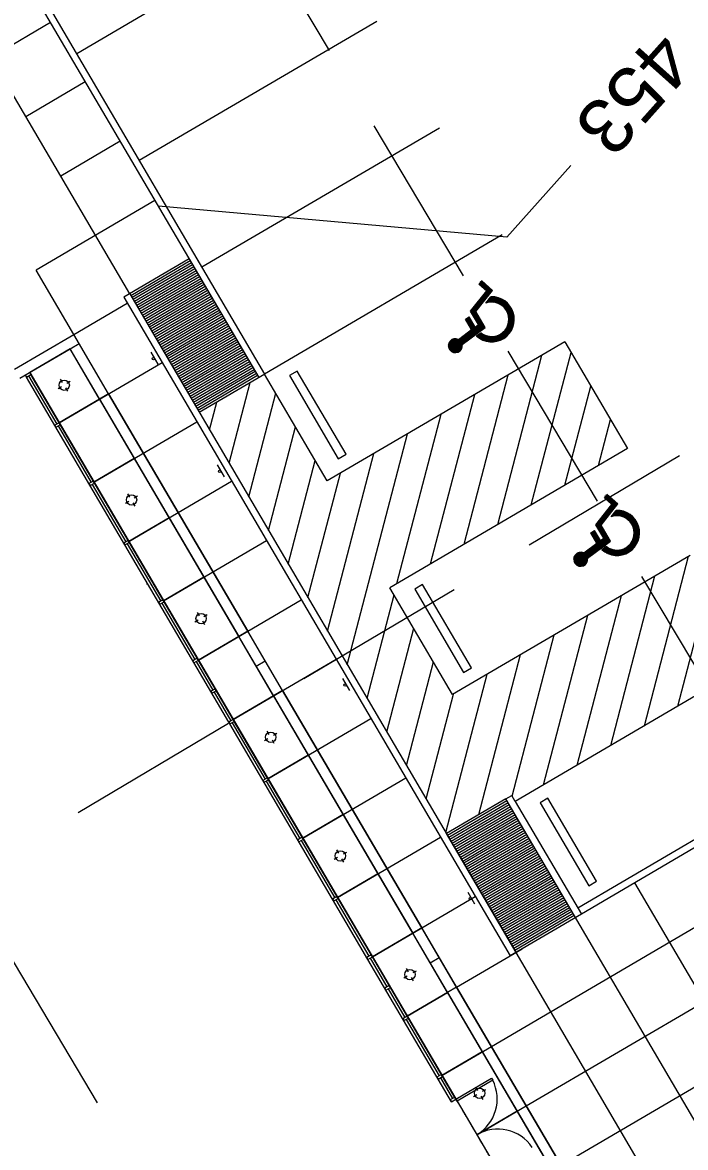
# Model space of a CAD drawing. Header units: inches. Extents: x 2527773 to 2531821, y 6906669 to 6910268.
# Drawn here: x 2530117.7 to 2530165.9, y 6909384.4 to 6909466.2 of the extents above; entities that cross this region are included whole.
import ezdxf
from ezdxf.enums import TextEntityAlignment as Align

# ---------------------------------------------------------------- set-up
doc = ezdxf.new("R2010")
doc.units = ezdxf.units.IN
doc.header["$MEASUREMENT"] = 0
for name, pattern in [('906-BP-01$0$HIDDEN', [0.1143, 0.0762, -0.0381]), ('DGN Style 4', [136.947622, 68.431042, -34.215521, 0.085539, -34.215521]), ('HIDDEN', [0.009525, 0.00635, -0.003175])]:
    doc.linetypes.add(name, pattern=pattern)
for name, color, linetype, lineweight in [('906-BP-01$0$A-CLNG', 251, 'Continuous', 0), ('906-BP-01$0$A-CLNG-PATT', 251, 'Continuous', 0), ('906-BP-01$0$A-WALL-SHELL', 251, 'Continuous', 0), ('906-BP-01$0$AWA', 251, 'Continuous', 0), ('906-BP-01$0$E-LITE', 251, 'Continuous', 0), ('A-CURB', 251, 'Continuous', 0), ('CE-GRADE-25128 - CE-GRAD-CONT-MINR-LINE', 40, 'Continuous', 53), ('CE-PUTIL-25128 - CE-UTIL-STRM-RCP-CL3-48IN', 251, 'DGN Style 4', 13), ('CE-PUTIL-25128 - CE-UTIL-STRM-WALL', 251, 'Continuous', 13), ('CE-SITE-25128 - 906-BP-01$0$A-CLNG-HEAD', 251, 'Continuous', 0), ('CE-SITE-25128 - 906-BP-01$0$A-CLNG-PATT', 251, 'Continuous', 0), ('CE-SITE-25128 - 906-BP-01$0$A-DOOR', 251, 'Continuous', 0), ('CE-SITE-25128 - 906-BP-01$0$A-FLOR', 251, 'Continuous', 0), ('CE-SITE-25128 - 906-BP-01$0$A-GLAZ', 251, 'Continuous', 0), ('CE-SITE-25128 - 906-BP-01$0$A-WALL-SHELL', 251, 'Continuous', 0), ('CE-SITE-25128 - 906-BP-01$0$E-LITE', 251, 'Continuous', 0), ('CE-SITE-25128 - A-CURB', 251, 'Continuous', 0), ('CE-SITE-25128 - a-paving', 251, 'Continuous', 0), ('CE-SITE-25128 - a-sidewalks', 251, 'Continuous', 0), ('CE-SITE-25128 - a-stripes', 251, 'Continuous', 0)]:
    doc.layers.add(name, color=color, linetype=linetype, lineweight=lineweight)
doc.layers.add('GRID', color=254, linetype='HIDDEN')
doc.styles.get("Standard").update_dxf_attribs({"font": 'ARIAL.TTF'})

# ---------------------------------------------------------------- blocks, each defined once
blk = doc.blocks.new('906-BP-01$0$ltcan')
at = {"layer": '906-BP-01$0$E-LITE', "ltscale": 0.273403}
blk.add_line((-0.107, 0.057), (-0.173, 0.019), dxfattribs=at)
at = {"layer": 'CE-SITE-25128 - 906-BP-01$0$E-LITE', "ltscale": 0.273403}
for p, q in [((-0.084, 0.144), (-0.123, 0.21)), ((0.018, -0.031), (-0.02, 0.035)), ((0.068, 0.16), (0.002, 0.121))]:
    blk.add_line(p, q, dxfattribs=at)
blk.add_circle((-0.052, 0.089), 0.102, dxfattribs=at)
blk = doc.blocks.new('906-BP-01$0$ltcan_1')
at = {"layer": 'CE-SITE-25128 - 906-BP-01$0$E-LITE', "ltscale": 0.273403}
for p, q in [((-0.107, 0.057), (-0.173, 0.019)), ((-0.084, 0.144), (-0.123, 0.21)), ((0.018, -0.031), (-0.02, 0.035)), ((0.068, 0.16), (0.002, 0.121))]:
    blk.add_line(p, q, dxfattribs=at)
blk.add_circle((-0.052, 0.089), 0.102, dxfattribs=at)

msp = doc.modelspace()

# ---------------------------------------------------------------- hatches: boundary and pattern name
at = {"layer": 'CE-SITE-25128 - a-stripes', "lineweight": 0, "ltscale": 0.273403}
h = msp.add_hatch(dxfattribs=at)
h.set_pattern_fill('ANSI31', color=256, style=0)
h.set_pattern_definition([(75.381, (1101.613, 1207.4385), (-1.9352510558, 0.5047804978), [])])
h.paths.add_polyline_path([(2530157.098, 6909442.978), (2530139.844, 6909432.864), (2530135.292, 6909440.628), (2530130.547, 6909437.846), (2530148.502, 6909407.221), (2530148.502, 6909407.221), (2530148.502, 6909407.221), (2530152.815, 6909409.749), (2530153.246, 6909410.002), (2530153.499, 6909409.571), (2530170.753, 6909419.686), (2530166.201, 6909427.45), (2530148.948, 6909417.335), (2530144.396, 6909425.099), (2530161.65, 6909435.214)], flags=16)

# ---------------------------------------------------------------- linework, layer by layer
at = {"layer": '906-BP-01$0$A-CLNG', "lineweight": 0, "ltscale": 0.273403, "flags": 128}
msp.add_lwpolyline([(2530173.476, 6909353.209), (2530121.152, 6909442.461), (2530118.223, 6909440.743), (2530170.547, 6909351.492)], close=True, dxfattribs=at)
at = {"layer": '906-BP-01$0$A-CLNG-PATT', "lineweight": 0, "ltscale": 0.273403}
msp.add_line((2530125.82, 6909434.499), (2530122.89, 6909432.781), dxfattribs=at)
at = {"layer": '906-BP-01$0$A-WALL-SHELL', "lineweight": 0, "ltscale": 0.273403}
msp.add_line((2530121.152, 6909442.461), (2530121.817, 6909442.85), dxfattribs=at)
at = {"layer": '906-BP-01$0$AWA', "lineweight": 0, "ltscale": 6.835069}
msp.add_line((2530126.738, 6909425.353), (2530126.792, 6909425.385), dxfattribs=at)
at = {"layer": 'A-CURB', "lineweight": 0, "ltscale": 0.273403}
msp.add_circle((2530150.227, 6909402.497), 0.0833, dxfattribs=at)
at = {"layer": 'CE-GRADE-25128 - CE-GRAD-CONT-MINR-LINE', "color": 35, "linetype": 'Continuous', "lineweight": 0, "flags": 128}
msp.add_lwpolyline([(2530157.548, 6909455.788), (2530152.895, 6909450.582), (2530127.58, 6909452.845)], dxfattribs=at)
at = {"layer": 'CE-PUTIL-25128 - CE-UTIL-STRM-RCP-CL3-48IN', "color": 5, "lineweight": 0, "flags": 128}
msp.add_lwpolyline([(2530918.426, 6908915.774), (2530890.119, 6908963.089), (2530239.225, 6909451.416, 0.302205), (2530018.049, 6909463.969), (2528753.121, 6908722.385, 0.415961), (2528717.733, 6908585.029), (2528785.498, 6908471.005), (2528781.077, 6908463.12)], format="xyb", dxfattribs=at)
at = {"layer": 'CE-PUTIL-25128 - CE-UTIL-STRM-WALL', "color": 5, "lineweight": 0, "flags": 128}
msp.add_lwpolyline([(2530341.57, 6909377.445), (2530240.575, 6909453.215, 0.302205), (2530016.911, 6909465.91), (2529948.319, 6909425.697)], format="xyb", dxfattribs=at)
at = {"layer": 'CE-PUTIL-25128 - CE-UTIL-STRM-WALL', "color": 5, "lineweight": 0}
msp.add_arc((2530119.2, 6909291.434), 197.75, 53.12135, 120.38164, dxfattribs=at)
at = {"layer": 'CE-SITE-25128 - 906-BP-01$0$A-CLNG-HEAD', "lineweight": 0, "ltscale": 0.273403, "flags": 128}
for points in [[(2530123.292, 6909438.812), (2530133.406, 6909421.558), (2530134.071, 6909421.948), (2530123.956, 6909439.202)], [(2530135.935, 6909417.245), (2530146.05, 6909399.991), (2530146.715, 6909400.381), (2530136.6, 6909417.635)], [(2530148.579, 6909395.678), (2530158.694, 6909378.424), (2530159.359, 6909378.814), (2530149.244, 6909396.068)]]:
    msp.add_lwpolyline(points, close=True, dxfattribs=at)
at = {"layer": 'CE-SITE-25128 - 906-BP-01$0$A-CLNG-PATT', "lineweight": 0, "ltscale": 0.273403}
for p, q in [((2530123.291, 6909438.812), (2530120.362, 6909437.095)), ((2530128.349, 6909430.185), (2530125.419, 6909428.468)), ((2530130.877, 6909425.872), (2530127.948, 6909424.154)), ((2530133.406, 6909421.558), (2530130.477, 6909419.841)), ((2530135.935, 6909417.245), (2530133.005, 6909415.528)), ((2530138.464, 6909412.932), (2530135.534, 6909411.214)), ((2530140.992, 6909408.618), (2530138.063, 6909406.901)), ((2530143.521, 6909404.305), (2530140.592, 6909402.587)), ((2530146.05, 6909399.991), (2530143.12, 6909398.274)), ((2530148.579, 6909395.678), (2530145.649, 6909393.96)), ((2530151.107, 6909391.365), (2530148.178, 6909389.647)), ((2530153.636, 6909387.051), (2530150.706, 6909385.334))]:
    msp.add_line(p, q, dxfattribs=at)
at = {"layer": 'CE-SITE-25128 - 906-BP-01$0$A-DOOR', "lineweight": 0, "ltscale": 0.273403, "flags": 128}
msp.add_lwpolyline([(2530149.189, 6909387.922), (2530151.777, 6909389.439), (2530151.862, 6909389.295), (2530149.274, 6909387.778)], close=True, dxfattribs=at)
at = {"layer": 'CE-SITE-25128 - 906-BP-01$0$A-DOOR', "lineweight": 0, "ltscale": 0.273403}
for centre, start, end in [((2530149.182, 6909387.928), 300.44987, 27.03897), ((2530152.225, 6909382.736), 33.72303, 120.31213)]:
    msp.add_arc(centre, 3.009, start, end, dxfattribs=at)
at = {"layer": 'CE-SITE-25128 - 906-BP-01$0$A-FLOR', "linetype": '906-BP-01$0$HIDDEN', "lineweight": 0, "ltscale": 0.273403}
msp.add_line((2530149.189, 6909387.922), (2530152.224, 6909382.746), dxfattribs=at)
at = {"layer": 'CE-SITE-25128 - 906-BP-01$0$A-GLAZ', "lineweight": 0, "ltscale": 0.273403}
for p, q in [((2530132.682, 6909415.338), (2530117.984, 6909440.41)), ((2530118.145, 6909440.505), (2530120.2, 6909437)), ((2530133.005, 6909415.528), (2530118.307, 6909440.599)), ((2530120.284, 6909436.856), (2530122.687, 6909432.758)), ((2530122.771, 6909432.615), (2530125.215, 6909428.445)), ((2530125.3, 6909428.301), (2530127.744, 6909424.132)), ((2530127.828, 6909423.988), (2530130.231, 6909419.89)), ((2530130.315, 6909419.746), (2530131.537, 6909417.661)), ((2530131.621, 6909417.518), (2530132.844, 6909415.433)), ((2530142.797, 6909398.084), (2530132.766, 6909415.194)), ((2530132.928, 6909415.289), (2530135.33, 6909411.191)), ((2530143.12, 6909398.274), (2530133.09, 6909415.384)), ((2530135.415, 6909411.048), (2530137.859, 6909406.878)), ((2530137.943, 6909406.734), (2530140.388, 6909402.564)), ((2530140.472, 6909402.421), (2530142.874, 6909398.323)), ((2530149.189, 6909387.922), (2530143.12, 6909398.274)), ((2530148.866, 6909387.732), (2530142.797, 6909398.084)), ((2530142.959, 6909398.179), (2530144.181, 6909396.094)), ((2530144.265, 6909395.951), (2530145.487, 6909393.866)), ((2530145.572, 6909393.722), (2530147.974, 6909389.624)), ((2530148.058, 6909389.48), (2530148.943, 6909387.971))]:
    msp.add_line(p, q, dxfattribs=at)
at = {"layer": 'CE-SITE-25128 - 906-BP-01$0$A-GLAZ', "lineweight": 0, "ltscale": 0.273403, "flags": 128}
for points in [[(2530118.223, 6909440.743), (2530117.899, 6909440.553), (2530117.984, 6909440.41), (2530118.307, 6909440.599)], [(2530120.362, 6909437.095), (2530120.038, 6909436.905), (2530120.123, 6909436.761), (2530120.446, 6909436.951)], [(2530122.848, 6909432.853), (2530122.525, 6909432.664), (2530122.609, 6909432.52), (2530122.933, 6909432.709)], [(2530125.377, 6909428.54), (2530125.054, 6909428.35), (2530125.138, 6909428.206), (2530125.461, 6909428.396)], [(2530127.906, 6909424.226), (2530127.582, 6909424.037), (2530127.667, 6909423.893), (2530127.99, 6909424.083)], [(2530130.392, 6909419.985), (2530130.069, 6909419.795), (2530130.153, 6909419.651), (2530130.477, 6909419.841)], [(2530131.699, 6909417.756), (2530131.375, 6909417.567), (2530131.46, 6909417.423), (2530131.783, 6909417.612)], [(2530133.005, 6909415.528), (2530132.682, 6909415.338), (2530132.766, 6909415.194), (2530133.09, 6909415.384)], [(2530135.492, 6909411.286), (2530135.169, 6909411.096), (2530135.253, 6909410.953), (2530135.576, 6909411.142)], [(2530138.021, 6909406.973), (2530137.697, 6909406.783), (2530137.782, 6909406.639), (2530138.105, 6909406.829)], [(2530140.549, 6909402.659), (2530140.226, 6909402.47), (2530140.31, 6909402.326), (2530140.634, 6909402.516)], [(2530143.036, 6909398.418), (2530142.713, 6909398.228), (2530142.797, 6909398.084), (2530143.12, 6909398.274)], [(2530144.343, 6909396.189), (2530144.019, 6909396), (2530144.103, 6909395.856), (2530144.427, 6909396.045)], [(2530145.649, 6909393.961), (2530145.326, 6909393.771), (2530145.41, 6909393.627), (2530145.733, 6909393.817)], [(2530148.136, 6909389.719), (2530147.812, 6909389.529), (2530147.896, 6909389.386), (2530148.22, 6909389.575)], [(2530149.105, 6909388.066), (2530148.782, 6909387.876), (2530148.866, 6909387.732), (2530149.189, 6909387.922)]]:
    msp.add_lwpolyline(points, close=True, dxfattribs=at)
at = {"layer": 'CE-SITE-25128 - 906-BP-01$0$A-WALL-SHELL', "lineweight": 0, "ltscale": 0.273403}
for p, q in [((2530117.114, 6909440.987), (2530121.427, 6909443.515)), ((2530123.956, 6909439.202), (2530121.427, 6909443.515)), ((2530117.504, 6909440.322), (2530121.152, 6909442.461)), ((2530121.152, 6909442.461), (2530121.817, 6909442.85)), ((2530121.152, 6909442.461), (2530121.817, 6909442.85)), ((2530123.291, 6909438.812), (2530121.152, 6909442.461)), ((2530123.956, 6909439.202), (2530123.291, 6909438.812)), ((2530134.071, 6909421.948), (2530133.406, 6909421.558)), ((2530135.935, 6909417.245), (2530133.406, 6909421.558)), ((2530136.6, 6909417.635), (2530134.071, 6909421.948)), ((2530134.671, 6909419.402), (2530135.336, 6909419.792)), ((2530136.6, 6909417.635), (2530135.935, 6909417.245)), ((2530146.715, 6909400.381), (2530146.05, 6909399.991)), ((2530148.579, 6909395.678), (2530146.05, 6909399.991)), ((2530149.244, 6909396.068), (2530146.715, 6909400.381)), ((2530147.314, 6909397.835), (2530147.979, 6909398.225)), ((2530149.244, 6909396.068), (2530148.579, 6909395.678))]:
    msp.add_line(p, q, dxfattribs=at)
at = {"layer": 'CE-SITE-25128 - A-CURB', "lineweight": 0, "ltscale": 0.273403}
for p, q in [((2530127.034, 6909442.223), (2530127.54, 6909441.36)), ((2530127.034, 6909442.223), (2530127.54, 6909441.36)), ((2530131.839, 6909434.028), (2530132.345, 6909433.165)), ((2530131.839, 6909434.028), (2530132.345, 6909433.165)), ((2530140.943, 6909418.499), (2530141.448, 6909417.637)), ((2530140.943, 6909418.499), (2530141.448, 6909417.637)), ((2530150.046, 6909402.971), (2530150.552, 6909402.108)), ((2530150.046, 6909402.971), (2530150.552, 6909402.108))]:
    msp.add_line(p, q, dxfattribs=at)
for centre in [(2530127.215, 6909441.75), (2530127.215, 6909441.75), (2530132.02, 6909433.554), (2530132.02, 6909433.554), (2530141.124, 6909418.026), (2530141.124, 6909418.026), (2530150.227, 6909402.497)]:
    msp.add_circle(centre, 0.0833, dxfattribs=at)
at = {"layer": 'CE-SITE-25128 - a-paving', "lineweight": 0, "ltscale": 0.273403}
for p, q in [((2530116.401, 6909471.863), (2530134.861, 6909440.375)), ((2530117.085, 6909471.684), (2530135.292, 6909440.628)), ((2530129.803, 6909449.002), (2530125.058, 6909446.22)), ((2530130.487, 6909448.823), (2530130.235, 6909449.254)), ((2530125.059, 6909446.22), (2530153.128, 6909398.341)), ((2530125.49, 6909446.473), (2530153.559, 6909398.594)), ((2530135.295, 6909440.63), (2530130.547, 6909437.846)), ((2530152.815, 6909409.749), (2530148.502, 6909407.221)), ((2530152.815, 6909409.749), (2530153.246, 6909410.002)), ((2530153.499, 6909409.571), (2530153.246, 6909410.002)), ((2530171.852, 6909409.902), (2530158.049, 6909401.81)), ((2530153.499, 6909409.571), (2530158.304, 6909401.375)), ((2530172.105, 6909409.47), (2530158.302, 6909401.379)), ((2530158.307, 6909401.377), (2530153.128, 6909398.341)), ((2530153.559, 6909398.594), (2530153.557, 6909398.597))]:
    msp.add_line(p, q, dxfattribs=at)
at = {"layer": 'CE-SITE-25128 - a-sidewalks', "lineweight": 0, "ltscale": 0.273403}
for p, q in [((2530125.49, 6909446.473), (2530102.774, 6909485.222)), ((2530119.73, 6909466.183), (2530015.201, 6909404.905)), ((2530122.259, 6909461.87), (2530117.947, 6909459.342)), ((2530124.788, 6909457.556), (2530120.475, 6909455.028)), ((2530127.316, 6909453.243), (2530118.69, 6909448.186)), ((2530121.427, 6909443.515), (2530118.69, 6909448.186)), ((2530129.888, 6909448.858), (2530125.574, 6909446.329)), ((2530129.972, 6909448.714), (2530125.658, 6909446.185)), ((2530130.056, 6909448.57), (2530125.743, 6909446.041)), ((2530130.14, 6909448.426), (2530125.827, 6909445.898)), ((2530130.225, 6909448.283), (2530125.911, 6909445.754)), ((2530130.309, 6909448.139), (2530125.996, 6909445.61)), ((2530130.393, 6909447.995), (2530126.08, 6909445.466)), ((2530130.478, 6909447.851), (2530126.164, 6909445.323)), ((2530130.562, 6909447.708), (2530126.248, 6909445.179)), ((2530130.646, 6909447.564), (2530126.333, 6909445.035)), ((2530130.73, 6909447.42), (2530126.417, 6909444.891)), ((2530130.815, 6909447.276), (2530126.501, 6909444.747)), ((2530130.899, 6909447.132), (2530126.586, 6909444.604)), ((2530130.983, 6909446.989), (2530126.67, 6909444.46)), ((2530131.068, 6909446.845), (2530126.754, 6909444.316)), ((2530131.152, 6909446.701), (2530126.838, 6909444.172)), ((2530131.236, 6909446.557), (2530126.923, 6909444.029)), ((2530121.427, 6909443.515), (2530125.31, 6909445.791)), ((2530131.321, 6909446.413), (2530127.007, 6909443.885)), ((2530131.405, 6909446.27), (2530127.091, 6909443.741)), ((2530131.489, 6909446.126), (2530127.176, 6909443.597)), ((2530131.573, 6909445.982), (2530127.26, 6909443.453)), ((2530131.658, 6909445.838), (2530127.344, 6909443.31)), ((2530131.742, 6909445.695), (2530127.428, 6909443.166)), ((2530131.826, 6909445.551), (2530127.513, 6909443.022)), ((2530131.911, 6909445.407), (2530127.597, 6909442.878)), ((2530131.995, 6909445.263), (2530127.681, 6909442.734)), ((2530132.079, 6909445.119), (2530127.766, 6909442.591)), ((2530132.163, 6909444.976), (2530127.85, 6909442.447)), ((2530132.248, 6909444.832), (2530127.934, 6909442.303)), ((2530132.332, 6909444.688), (2530128.019, 6909442.159)), ((2530132.416, 6909444.544), (2530128.103, 6909442.016)), ((2530132.501, 6909444.401), (2530128.187, 6909441.872)), ((2530132.585, 6909444.257), (2530128.271, 6909441.728)), ((2530132.669, 6909444.113), (2530128.356, 6909441.584)), ((2530132.753, 6909443.969), (2530128.44, 6909441.44)), ((2530132.838, 6909443.825), (2530128.524, 6909441.297)), ((2530132.922, 6909443.682), (2530128.609, 6909441.153)), ((2530133.006, 6909443.538), (2530128.693, 6909441.009)), ((2530133.091, 6909443.394), (2530128.777, 6909440.865)), ((2530133.175, 6909443.25), (2530128.861, 6909440.722)), ((2530133.259, 6909443.107), (2530128.946, 6909440.578)), ((2530133.343, 6909442.963), (2530129.03, 6909440.434)), ((2530133.428, 6909442.819), (2530129.114, 6909440.29)), ((2530133.512, 6909442.675), (2530129.199, 6909440.146)), ((2530133.596, 6909442.531), (2530129.283, 6909440.003)), ((2530133.681, 6909442.388), (2530129.367, 6909439.859)), ((2530133.765, 6909442.244), (2530129.451, 6909439.715)), ((2530133.849, 6909442.1), (2530129.536, 6909439.571)), ((2530133.934, 6909441.956), (2530129.62, 6909439.428)), ((2530134.018, 6909441.813), (2530129.704, 6909439.284)), ((2530134.102, 6909441.669), (2530129.789, 6909439.14)), ((2530120.362, 6909437.095), (2530127.839, 6909441.478)), ((2530134.186, 6909441.525), (2530129.873, 6909438.996)), ((2530134.271, 6909441.381), (2530129.957, 6909438.852)), ((2530134.355, 6909441.237), (2530130.041, 6909438.709)), ((2530134.439, 6909441.094), (2530130.126, 6909438.565)), ((2530134.524, 6909440.95), (2530130.21, 6909438.421)), ((2530134.608, 6909440.806), (2530130.294, 6909438.277)), ((2530134.692, 6909440.662), (2530130.379, 6909438.134)), ((2530134.776, 6909440.519), (2530130.463, 6909437.99)), ((2530134.071, 6909421.948), (2530123.956, 6909439.202)), ((2530123.956, 6909439.202), (2530134.071, 6909421.948)), ((2530122.891, 6909432.781), (2530130.367, 6909437.164)), ((2530125.419, 6909428.468), (2530132.896, 6909432.851)), ((2530127.948, 6909424.154), (2530135.425, 6909428.538)), ((2530130.476, 6909419.841), (2530137.954, 6909424.224)), ((2530133.005, 6909415.528), (2530140.482, 6909419.911)), ((2530146.715, 6909400.381), (2530136.6, 6909417.635)), ((2530136.6, 6909417.635), (2530146.715, 6909400.381)), ((2530135.534, 6909411.214), (2530143.011, 6909415.597)), ((2530138.063, 6909406.901), (2530145.54, 6909411.284)), ((2530173.041, 6909375.248), (2530152.815, 6909409.749)), ((2530152.899, 6909409.606), (2530148.586, 6909407.077)), ((2530152.983, 6909409.462), (2530148.67, 6909406.933)), ((2530153.068, 6909409.318), (2530148.754, 6909406.789)), ((2530153.152, 6909409.174), (2530148.839, 6909406.645)), ((2530153.236, 6909409.03), (2530148.923, 6909406.502)), ((2530153.321, 6909408.887), (2530149.007, 6909406.358)), ((2530153.405, 6909408.743), (2530149.091, 6909406.214)), ((2530153.489, 6909408.599), (2530149.176, 6909406.07)), ((2530153.574, 6909408.455), (2530149.26, 6909405.927)), ((2530153.658, 6909408.312), (2530149.344, 6909405.783)), ((2530153.742, 6909408.168), (2530149.429, 6909405.639)), ((2530153.826, 6909408.024), (2530149.513, 6909405.495)), ((2530153.911, 6909407.88), (2530149.597, 6909405.351)), ((2530153.995, 6909407.736), (2530149.681, 6909405.208)), ((2530154.079, 6909407.593), (2530149.766, 6909405.064)), ((2530154.164, 6909407.449), (2530149.85, 6909404.92)), ((2530154.248, 6909407.305), (2530149.934, 6909404.776)), ((2530140.592, 6909402.587), (2530148.069, 6909406.971)), ((2530168.728, 6909372.719), (2530148.502, 6909407.221)), ((2530154.332, 6909407.161), (2530150.019, 6909404.632)), ((2530154.416, 6909407.017), (2530150.103, 6909404.489)), ((2530154.501, 6909406.874), (2530150.187, 6909404.345)), ((2530154.585, 6909406.73), (2530150.272, 6909404.201)), ((2530154.669, 6909406.586), (2530150.356, 6909404.057)), ((2530154.754, 6909406.442), (2530150.44, 6909403.914)), ((2530151.772, 6909391.755), (2530177.653, 6909406.927)), ((2530154.838, 6909406.299), (2530150.524, 6909403.77)), ((2530154.922, 6909406.155), (2530150.609, 6909403.626)), ((2530155.006, 6909406.011), (2530150.693, 6909403.482)), ((2530155.091, 6909405.867), (2530150.777, 6909403.338)), ((2530155.175, 6909405.723), (2530150.862, 6909403.195)), ((2530155.259, 6909405.58), (2530150.946, 6909403.051)), ((2530155.344, 6909405.436), (2530151.03, 6909402.907)), ((2530155.428, 6909405.292), (2530151.114, 6909402.763)), ((2530155.512, 6909405.148), (2530151.199, 6909402.62)), ((2530155.597, 6909405.005), (2530151.283, 6909402.476)), ((2530155.681, 6909404.861), (2530151.367, 6909402.332)), ((2530164.414, 6909370.19), (2530144.188, 6909404.692)), ((2530155.765, 6909404.717), (2530151.452, 6909402.188)), ((2530155.849, 6909404.573), (2530151.536, 6909402.044)), ((2530155.934, 6909404.429), (2530151.62, 6909401.901)), ((2530156.018, 6909404.286), (2530151.704, 6909401.757)), ((2530156.102, 6909404.142), (2530151.789, 6909401.613)), ((2530156.187, 6909403.998), (2530151.873, 6909401.469)), ((2530156.271, 6909403.854), (2530151.957, 6909401.326)), ((2530156.355, 6909403.711), (2530152.042, 6909401.182)), ((2530156.439, 6909403.567), (2530152.126, 6909401.038)), ((2530156.524, 6909403.423), (2530152.21, 6909400.894)), ((2530156.608, 6909403.279), (2530152.295, 6909400.75)), ((2530172.299, 6909386.401), (2530162.184, 6909403.654)), ((2530143.12, 6909398.274), (2530150.597, 6909402.657)), ((2530156.692, 6909403.135), (2530152.379, 6909400.607)), ((2530156.777, 6909402.992), (2530152.463, 6909400.463)), ((2530156.861, 6909402.848), (2530152.547, 6909400.319)), ((2530156.945, 6909402.704), (2530152.632, 6909400.175)), ((2530157.029, 6909402.56), (2530152.716, 6909400.032)), ((2530157.114, 6909402.417), (2530152.8, 6909399.888)), ((2530154.301, 6909387.441), (2530180.182, 6909402.613)), ((2530157.198, 6909402.273), (2530152.885, 6909399.744)), ((2530157.282, 6909402.129), (2530152.969, 6909399.6)), ((2530157.367, 6909401.985), (2530153.053, 6909399.456)), ((2530157.451, 6909401.841), (2530153.137, 6909399.313)), ((2530157.535, 6909401.698), (2530153.222, 6909399.169)), ((2530157.62, 6909401.554), (2530153.306, 6909399.025)), ((2530157.704, 6909401.41), (2530153.39, 6909398.881)), ((2530157.788, 6909401.266), (2530153.475, 6909398.738)), ((2530149.244, 6909396.068), (2530154.007, 6909398.86)), ((2530156.83, 6909383.128), (2530182.711, 6909398.3)), ((2530159.359, 6909378.814), (2530149.244, 6909396.068)), ((2530149.244, 6909396.068), (2530159.359, 6909378.814)), ((2530145.649, 6909393.961), (2530148.579, 6909395.678)), ((2530148.178, 6909389.647), (2530151.772, 6909391.754)), ((2530150.707, 6909385.334), (2530154.301, 6909387.441))]:
    msp.add_line(p, q, dxfattribs=at)
at = {"layer": 'CE-SITE-25128 - a-stripes', "lineweight": 0, "ltscale": 0.273403}
for p, q in [((2530138.891, 6909474.035), (2530121.638, 6909463.92)), ((2530143.443, 6909466.271), (2530126.189, 6909456.156)), ((2530147.995, 6909458.507), (2530130.741, 6909448.392)), ((2530152.546, 6909450.743), (2530135.292, 6909440.628)), ((2530151.271, 6909446.813), (2530150.964, 6909447.337)), ((2530151.384, 6909446.714), (2530150.995, 6909447.377)), ((2530151.615, 6909446.412), (2530151.026, 6909447.416)), ((2530151.04, 6909447.434), (2530151.855, 6909446.714)), ((2530151.646, 6909446.451), (2530151.102, 6909447.38)), ((2530150.261, 6909445.211), (2530151.426, 6909446.676)), ((2530150.639, 6909445.184), (2530151.855, 6909446.714)), ((2530150.846, 6909447.189), (2530151.426, 6909446.676)), ((2530151.045, 6909447.012), (2530150.901, 6909447.258)), ((2530151.158, 6909446.913), (2530150.932, 6909447.298)), ((2530151.677, 6909446.491), (2530151.215, 6909447.28)), ((2530151.458, 6909446.215), (2530151.289, 6909446.504)), ((2530151.49, 6909446.255), (2530151.32, 6909446.544)), ((2530151.709, 6909446.53), (2530151.327, 6909447.18)), ((2530151.521, 6909446.294), (2530151.352, 6909446.583)), ((2530151.552, 6909446.333), (2530151.383, 6909446.622)), ((2530151.584, 6909446.373), (2530151.414, 6909446.662)), ((2530151.74, 6909446.569), (2530151.44, 6909447.081)), ((2530151.771, 6909446.609), (2530151.553, 6909446.981)), ((2530151.802, 6909446.648), (2530151.666, 6909446.881)), ((2530151.834, 6909446.687), (2530151.778, 6909446.782)), ((2530150.833, 6909445.428), (2530150.664, 6909445.717)), ((2530150.864, 6909445.468), (2530150.695, 6909445.757)), ((2530150.896, 6909445.507), (2530150.726, 6909445.796)), ((2530150.927, 6909445.546), (2530150.757, 6909445.835)), ((2530150.958, 6909445.586), (2530150.789, 6909445.875)), ((2530150.989, 6909445.625), (2530150.82, 6909445.914)), ((2530151.021, 6909445.664), (2530150.851, 6909445.953)), ((2530151.052, 6909445.704), (2530150.882, 6909445.993)), ((2530151.083, 6909445.743), (2530150.914, 6909446.032)), ((2530151.114, 6909445.782), (2530150.945, 6909446.071)), ((2530151.146, 6909445.822), (2530150.976, 6909446.111)), ((2530151.177, 6909445.861), (2530151.008, 6909446.15)), ((2530151.208, 6909445.9), (2530151.039, 6909446.189)), ((2530151.24, 6909445.94), (2530151.07, 6909446.229)), ((2530151.271, 6909445.979), (2530151.101, 6909446.268)), ((2530151.302, 6909446.018), (2530151.133, 6909446.308)), ((2530151.333, 6909446.058), (2530151.164, 6909446.347)), ((2530151.365, 6909446.097), (2530151.195, 6909446.386)), ((2530151.396, 6909446.137), (2530151.226, 6909446.426)), ((2530151.427, 6909446.176), (2530151.258, 6909446.465)), ((2530151.37, 6909445.79), (2530151.737, 6909446.252)), ((2530151.38, 6909445.793), (2530151.377, 6909445.799)), ((2530151.425, 6909445.808), (2530151.408, 6909445.838)), ((2530151.472, 6909445.822), (2530151.439, 6909445.877)), ((2530151.519, 6909445.833), (2530151.471, 6909445.917)), ((2530151.568, 6909445.843), (2530151.502, 6909445.956)), ((2530151.618, 6909445.851), (2530151.533, 6909445.995)), ((2530151.669, 6909445.857), (2530151.564, 6909446.035)), ((2530151.721, 6909445.861), (2530151.596, 6909446.074)), ((2530151.774, 6909445.862), (2530151.627, 6909446.113)), ((2530151.829, 6909445.862), (2530151.658, 6909446.153)), ((2530151.885, 6909445.859), (2530151.689, 6909446.192)), ((2530151.942, 6909445.853), (2530151.721, 6909446.231)), ((2530152.002, 6909445.844), (2530151.762, 6909446.253)), ((2530152.064, 6909445.832), (2530151.817, 6909446.253)), ((2530152.127, 6909445.816), (2530151.872, 6909446.251)), ((2530152.194, 6909445.795), (2530151.929, 6909446.247)), ((2530152.263, 6909445.769), (2530151.987, 6909446.241)), ((2530152.337, 6909445.736), (2530152.046, 6909446.233)), ((2530152.416, 6909445.694), (2530152.106, 6909446.222)), ((2530152.503, 6909445.638), (2530152.169, 6909446.208)), ((2530152.602, 6909445.562), (2530152.233, 6909446.192)), ((2530152.732, 6909445.432), (2530152.299, 6909446.172)), ((2530153.411, 6909444.367), (2530152.367, 6909446.148)), ((2530153.421, 6909444.443), (2530152.439, 6909446.119)), ((2530153.427, 6909444.525), (2530152.513, 6909446.085)), ((2530153.43, 6909444.614), (2530152.592, 6909446.043)), ((2530153.427, 6909444.712), (2530152.675, 6909445.993)), ((2530153.416, 6909444.822), (2530152.767, 6909445.93)), ((2530153.394, 6909444.953), (2530152.87, 6909445.847)), ((2530153.348, 6909445.124), (2530152.997, 6909445.722)), ((2530150.832, 6909444.237), (2530150.261, 6909445.211)), ((2530151.104, 6909443.855), (2530150.288, 6909445.245)), ((2530151.141, 6909443.883), (2530150.32, 6909445.285)), ((2530151.179, 6909443.911), (2530150.351, 6909445.324)), ((2530151.217, 6909443.939), (2530150.382, 6909445.363)), ((2530151.255, 6909443.967), (2530150.413, 6909445.403)), ((2530151.293, 6909443.996), (2530150.445, 6909445.442)), ((2530150.645, 6909445.192), (2530150.476, 6909445.481)), ((2530150.677, 6909445.232), (2530150.507, 6909445.521)), ((2530150.708, 6909445.271), (2530150.538, 6909445.56)), ((2530150.739, 6909445.31), (2530150.57, 6909445.599)), ((2530150.77, 6909445.35), (2530150.601, 6909445.639)), ((2530150.802, 6909445.389), (2530150.632, 6909445.678)), ((2530151.322, 6909444.018), (2530150.639, 6909445.184)), ((2530153.399, 6909444.296), (2530152.965, 6909445.035)), ((2530149.88, 6909444.625), (2530150.149, 6909444.783)), ((2530150.328, 6909443.861), (2530149.88, 6909444.625)), ((2530150.574, 6909443.46), (2530149.888, 6909444.63)), ((2530150.612, 6909443.488), (2530149.929, 6909444.654)), ((2530150.65, 6909443.516), (2530149.969, 6909444.678)), ((2530150.688, 6909443.545), (2530150.01, 6909444.701)), ((2530150.725, 6909443.573), (2530150.05, 6909444.725)), ((2530150.763, 6909443.601), (2530150.09, 6909444.749)), ((2530150.801, 6909443.629), (2530150.131, 6909444.772)), ((2530150.58, 6909444.049), (2530150.149, 6909444.783)), ((2530150.58, 6909444.049), (2530150.832, 6909444.237)), ((2530150.839, 6909443.657), (2530150.6, 6909444.064)), ((2530150.877, 6909443.686), (2530150.638, 6909444.092)), ((2530150.914, 6909443.714), (2530150.676, 6909444.121)), ((2530150.952, 6909443.742), (2530150.714, 6909444.149)), ((2530150.99, 6909443.77), (2530150.752, 6909444.177)), ((2530151.028, 6909443.798), (2530150.789, 6909444.205)), ((2530151.066, 6909443.826), (2530150.827, 6909444.233)), ((2530153.151, 6909443.698), (2530152.923, 6909444.087)), ((2530153.18, 6909443.742), (2530152.946, 6909444.14)), ((2530153.207, 6909443.788), (2530152.968, 6909444.197)), ((2530153.234, 6909443.835), (2530152.987, 6909444.256)), ((2530153.259, 6909443.885), (2530153.004, 6909444.32)), ((2530153.384, 6909444.228), (2530153.014, 6909444.859)), ((2530153.284, 6909443.936), (2530153.019, 6909444.388)), ((2530153.307, 6909443.989), (2530153.03, 6909444.462)), ((2530153.367, 6909444.164), (2530153.033, 6909444.734)), ((2530153.328, 6909444.045), (2530153.037, 6909444.542)), ((2530153.349, 6909444.103), (2530153.039, 6909444.632)), ((2530149.377, 6909443.152), (2530150.328, 6909443.861)), ((2530149.742, 6909442.84), (2530149.504, 6909443.247)), ((2530149.78, 6909442.868), (2530149.542, 6909443.275)), ((2530149.818, 6909442.896), (2530149.579, 6909443.303)), ((2530149.856, 6909442.924), (2530149.617, 6909443.331)), ((2530149.894, 6909442.953), (2530149.655, 6909443.359)), ((2530149.656, 6909442.775), (2530151.322, 6909444.018)), ((2530149.931, 6909442.981), (2530149.693, 6909443.388)), ((2530149.969, 6909443.009), (2530149.731, 6909443.416)), ((2530150.587, 6909443.47), (2530149.766, 6909442.858)), ((2530150.007, 6909443.037), (2530149.769, 6909443.444)), ((2530150.045, 6909443.065), (2530149.806, 6909443.472)), ((2530150.083, 6909443.094), (2530149.844, 6909443.5)), ((2530150.12, 6909443.122), (2530149.882, 6909443.529)), ((2530150.158, 6909443.15), (2530149.92, 6909443.557)), ((2530150.196, 6909443.178), (2530149.958, 6909443.585)), ((2530150.234, 6909443.206), (2530149.995, 6909443.613)), ((2530150.272, 6909443.235), (2530150.033, 6909443.641)), ((2530150.31, 6909443.263), (2530150.071, 6909443.67)), ((2530150.347, 6909443.291), (2530150.109, 6909443.698)), ((2530150.385, 6909443.319), (2530150.147, 6909443.726)), ((2530150.423, 6909443.347), (2530150.184, 6909443.754)), ((2530150.461, 6909443.375), (2530150.222, 6909443.782)), ((2530150.499, 6909443.404), (2530150.26, 6909443.811)), ((2530150.536, 6909443.432), (2530150.298, 6909443.839)), ((2530150.686, 6909443.398), (2530151.007, 6909443.637)), ((2530150.753, 6909443.34), (2530150.709, 6909443.415)), ((2530150.851, 6909443.267), (2530150.747, 6909443.443)), ((2530150.938, 6909443.209), (2530150.785, 6909443.471)), ((2530151.02, 6909443.163), (2530150.823, 6909443.499)), ((2530151.097, 6909443.125), (2530150.861, 6909443.527)), ((2530151.17, 6909443.093), (2530150.898, 6909443.556)), ((2530151.24, 6909443.066), (2530150.936, 6909443.584)), ((2530151.307, 6909443.044), (2530150.974, 6909443.612)), ((2530151.372, 6909443.026), (2530151.019, 6909443.627)), ((2530151.436, 6909443.01), (2530151.113, 6909443.561)), ((2530151.497, 6909442.998), (2530151.196, 6909443.512)), ((2530151.557, 6909442.988), (2530151.272, 6909443.474)), ((2530151.616, 6909442.981), (2530151.344, 6909443.444)), ((2530151.673, 6909442.976), (2530151.412, 6909443.42)), ((2530151.729, 6909442.973), (2530151.478, 6909443.402)), ((2530151.784, 6909442.972), (2530151.541, 6909443.387)), ((2530151.838, 6909442.973), (2530151.601, 6909443.377)), ((2530151.891, 6909442.975), (2530151.66, 6909443.369)), ((2530151.943, 6909442.979), (2530151.717, 6909443.364)), ((2530151.994, 6909442.985), (2530151.772, 6909443.363)), ((2530152.044, 6909442.992), (2530151.826, 6909443.363)), ((2530152.093, 6909443), (2530151.879, 6909443.366)), ((2530152.142, 6909443.01), (2530151.931, 6909443.37)), ((2530152.19, 6909443.021), (2530151.981, 6909443.377)), ((2530152.237, 6909443.034), (2530152.03, 6909443.386)), ((2530152.283, 6909443.048), (2530152.079, 6909443.396)), ((2530152.328, 6909443.063), (2530152.126, 6909443.409)), ((2530152.373, 6909443.079), (2530152.172, 6909443.423)), ((2530152.417, 6909443.097), (2530152.217, 6909443.438)), ((2530152.461, 6909443.116), (2530152.261, 6909443.455)), ((2530152.503, 6909443.135), (2530152.305, 6909443.474)), ((2530152.545, 6909443.156), (2530152.347, 6909443.494)), ((2530152.587, 6909443.179), (2530152.389, 6909443.516)), ((2530152.627, 6909443.202), (2530152.43, 6909443.539)), ((2530152.667, 6909443.227), (2530152.469, 6909443.564)), ((2530152.706, 6909443.252), (2530152.508, 6909443.59)), ((2530152.745, 6909443.279), (2530152.546, 6909443.618)), ((2530152.783, 6909443.307), (2530152.583, 6909443.647)), ((2530152.82, 6909443.336), (2530152.62, 6909443.678)), ((2530152.857, 6909443.367), (2530152.655, 6909443.711)), ((2530152.892, 6909443.398), (2530152.689, 6909443.745)), ((2530152.928, 6909443.431), (2530152.722, 6909443.781)), ((2530152.962, 6909443.465), (2530152.755, 6909443.819)), ((2530152.995, 6909443.501), (2530152.786, 6909443.858)), ((2530153.028, 6909443.537), (2530152.816, 6909443.9)), ((2530153.06, 6909443.575), (2530152.845, 6909443.943)), ((2530153.092, 6909443.615), (2530152.872, 6909443.989)), ((2530153.122, 6909443.656), (2530152.899, 6909444.037)), ((2530157.098, 6909442.978), (2530139.844, 6909432.864)), ((2530148.883, 6909442.267), (2530148.647, 6909442.669)), ((2530148.961, 6909442.226), (2530148.65, 6909442.757)), ((2530149.028, 6909442.204), (2530148.663, 6909442.826)), ((2530148.775, 6909442.358), (2530148.674, 6909442.53)), ((2530149.09, 6909442.192), (2530148.683, 6909442.886)), ((2530149.146, 6909442.188), (2530148.707, 6909442.937)), ((2530149.2, 6909442.19), (2530148.735, 6909442.983)), ((2530149.25, 6909442.197), (2530148.766, 6909443.023)), ((2530149.297, 6909442.209), (2530148.799, 6909443.059)), ((2530149.342, 6909442.224), (2530148.835, 6909443.091)), ((2530149.385, 6909442.244), (2530148.873, 6909443.119)), ((2530149.426, 6909442.267), (2530148.913, 6909443.143)), ((2530149.465, 6909442.294), (2530148.955, 6909443.163)), ((2530149.501, 6909442.325), (2530149, 6909443.18)), ((2530149.535, 6909442.36), (2530149.047, 6909443.192)), ((2530149.566, 6909442.399), (2530149.096, 6909443.2)), ((2530149.595, 6909442.443), (2530149.149, 6909443.204)), ((2530149.62, 6909442.493), (2530149.204, 6909443.201)), ((2530149.641, 6909442.55), (2530149.264, 6909443.192)), ((2530149.656, 6909442.617), (2530149.33, 6909443.172)), ((2530149.662, 6909442.699), (2530149.39, 6909443.162)), ((2530149.667, 6909442.783), (2530149.428, 6909443.19)), ((2530149.705, 6909442.812), (2530149.466, 6909443.219)), ((2530157.098, 6909442.978), (2530161.65, 6909435.214)), ((2530137.668, 6909440.852), (2530137.093, 6909440.515)), ((2530141.209, 6909434.813), (2530137.668, 6909440.852)), ((2530139.844, 6909432.864), (2530135.292, 6909440.628)), ((2530137.093, 6909440.515), (2530140.634, 6909434.476)), ((2530161.65, 6909435.214), (2530144.396, 6909425.099)), ((2530140.634, 6909434.476), (2530141.209, 6909434.813)), ((2530160.374, 6909431.285), (2530160.067, 6909431.809)), ((2530160.487, 6909431.185), (2530160.098, 6909431.848)), ((2530160.718, 6909430.884), (2530160.129, 6909431.887)), ((2530160.144, 6909431.905), (2530160.958, 6909431.186)), ((2530160.749, 6909430.923), (2530160.205, 6909431.851)), ((2530159.364, 6909429.682), (2530160.529, 6909431.148)), ((2530159.742, 6909429.656), (2530160.958, 6909431.186)), ((2530159.949, 6909431.66), (2530160.529, 6909431.148)), ((2530160.149, 6909431.484), (2530160.004, 6909431.73)), ((2530160.261, 6909431.384), (2530160.036, 6909431.769)), ((2530160.781, 6909430.962), (2530160.318, 6909431.752)), ((2530160.562, 6909430.687), (2530160.392, 6909430.976)), ((2530160.593, 6909430.726), (2530160.424, 6909431.015)), ((2530160.812, 6909431.002), (2530160.431, 6909431.652)), ((2530160.624, 6909430.765), (2530160.455, 6909431.055)), ((2530160.656, 6909430.805), (2530160.486, 6909431.094)), ((2530160.687, 6909430.844), (2530160.517, 6909431.133)), ((2530160.843, 6909431.041), (2530160.543, 6909431.552)), ((2530160.874, 6909431.08), (2530160.656, 6909431.453)), ((2530160.906, 6909431.12), (2530160.769, 6909431.353)), ((2530160.937, 6909431.159), (2530160.882, 6909431.253)), ((2530159.905, 6909429.861), (2530159.736, 6909430.15)), ((2530159.936, 6909429.9), (2530159.767, 6909430.189)), ((2530159.968, 6909429.939), (2530159.798, 6909430.228)), ((2530159.999, 6909429.979), (2530159.829, 6909430.268)), ((2530160.03, 6909430.018), (2530159.861, 6909430.307)), ((2530160.061, 6909430.057), (2530159.892, 6909430.346)), ((2530160.093, 6909430.097), (2530159.923, 6909430.386)), ((2530160.124, 6909430.136), (2530159.954, 6909430.425)), ((2530160.155, 6909430.175), (2530159.986, 6909430.464)), ((2530160.186, 6909430.215), (2530160.017, 6909430.504)), ((2530160.218, 6909430.254), (2530160.048, 6909430.543)), ((2530160.249, 6909430.293), (2530160.08, 6909430.582)), ((2530160.28, 6909430.333), (2530160.111, 6909430.622)), ((2530160.312, 6909430.372), (2530160.142, 6909430.661)), ((2530160.343, 6909430.411), (2530160.173, 6909430.7)), ((2530160.374, 6909430.451), (2530160.205, 6909430.74)), ((2530160.405, 6909430.49), (2530160.236, 6909430.779)), ((2530160.437, 6909430.529), (2530160.267, 6909430.818)), ((2530160.468, 6909430.569), (2530160.298, 6909430.858)), ((2530160.499, 6909430.608), (2530160.33, 6909430.897)), ((2530160.53, 6909430.647), (2530160.361, 6909430.937)), ((2530160.473, 6909430.262), (2530160.841, 6909430.724)), ((2530160.483, 6909430.265), (2530160.48, 6909430.27)), ((2530160.529, 6909430.28), (2530160.511, 6909430.309)), ((2530160.575, 6909430.293), (2530160.543, 6909430.349)), ((2530160.623, 6909430.305), (2530160.574, 6909430.388)), ((2530160.671, 6909430.314), (2530160.605, 6909430.427)), ((2530160.721, 6909430.322), (2530160.636, 6909430.467)), ((2530160.772, 6909430.328), (2530160.668, 6909430.506)), ((2530160.824, 6909430.332), (2530160.699, 6909430.546)), ((2530160.877, 6909430.334), (2530160.73, 6909430.585)), ((2530160.932, 6909430.333), (2530160.761, 6909430.624)), ((2530160.988, 6909430.33), (2530160.793, 6909430.664)), ((2530161.046, 6909430.325), (2530160.824, 6909430.703)), ((2530161.105, 6909430.316), (2530160.866, 6909430.724)), ((2530161.167, 6909430.303), (2530160.92, 6909430.724)), ((2530161.231, 6909430.287), (2530160.975, 6909430.723)), ((2530161.297, 6909430.267), (2530161.032, 6909430.719)), ((2530161.367, 6909430.24), (2530161.09, 6909430.713)), ((2530161.44, 6909430.207), (2530161.149, 6909430.704)), ((2530161.52, 6909430.165), (2530161.21, 6909430.694)), ((2530161.606, 6909430.11), (2530161.272, 6909430.68)), ((2530161.706, 6909430.033), (2530161.336, 6909430.663)), ((2530161.836, 6909429.904), (2530161.402, 6909430.643)), ((2530162.514, 6909428.839), (2530161.471, 6909430.619)), ((2530162.524, 6909428.915), (2530161.542, 6909430.591)), ((2530162.531, 6909428.997), (2530161.616, 6909430.556)), ((2530162.533, 6909429.086), (2530161.695, 6909430.515)), ((2530162.53, 6909429.183), (2530161.779, 6909430.464)), ((2530162.519, 6909429.294), (2530161.87, 6909430.401)), ((2530162.497, 6909429.425), (2530161.973, 6909430.318)), ((2530162.451, 6909429.596), (2530162.1, 6909430.194)), ((2530159.935, 6909428.708), (2530159.364, 6909429.682)), ((2530160.207, 6909428.326), (2530159.392, 6909429.717)), ((2530160.245, 6909428.354), (2530159.423, 6909429.756)), ((2530160.282, 6909428.383), (2530159.454, 6909429.796)), ((2530160.32, 6909428.411), (2530159.485, 6909429.835)), ((2530160.358, 6909428.439), (2530159.517, 6909429.874)), ((2530160.396, 6909428.467), (2530159.548, 6909429.914)), ((2530159.749, 6909429.664), (2530159.579, 6909429.953)), ((2530159.78, 6909429.703), (2530159.61, 6909429.992)), ((2530159.811, 6909429.743), (2530159.642, 6909430.032)), ((2530159.842, 6909429.782), (2530159.673, 6909430.071)), ((2530159.874, 6909429.821), (2530159.704, 6909430.11)), ((2530160.426, 6909428.49), (2530159.742, 6909429.656)), ((2530162.502, 6909428.767), (2530162.069, 6909429.507)), ((2530162.487, 6909428.7), (2530162.118, 6909429.33)), ((2530158.983, 6909429.097), (2530159.253, 6909429.255)), ((2530159.431, 6909428.333), (2530158.983, 6909429.097)), ((2530159.677, 6909427.932), (2530158.991, 6909429.102)), ((2530159.715, 6909427.96), (2530159.032, 6909429.125)), ((2530159.753, 6909427.988), (2530159.072, 6909429.149)), ((2530159.791, 6909428.016), (2530159.113, 6909429.173)), ((2530159.829, 6909428.044), (2530159.153, 6909429.197)), ((2530159.866, 6909428.073), (2530159.194, 6909429.22)), ((2530159.904, 6909428.101), (2530159.234, 6909429.244)), ((2530159.683, 6909428.521), (2530159.253, 6909429.255)), ((2530159.683, 6909428.521), (2530159.935, 6909428.708)), ((2530159.942, 6909428.129), (2530159.704, 6909428.536)), ((2530159.98, 6909428.157), (2530159.741, 6909428.564)), ((2530160.018, 6909428.185), (2530159.779, 6909428.592)), ((2530160.056, 6909428.214), (2530159.817, 6909428.62)), ((2530160.093, 6909428.242), (2530159.855, 6909428.649)), ((2530160.131, 6909428.27), (2530159.893, 6909428.677)), ((2530160.169, 6909428.298), (2530159.93, 6909428.705)), ((2530162.225, 6909428.127), (2530162.002, 6909428.508)), ((2530162.255, 6909428.17), (2530162.027, 6909428.559)), ((2530162.283, 6909428.214), (2530162.05, 6909428.612)), ((2530162.311, 6909428.26), (2530162.071, 6909428.668)), ((2530162.337, 6909428.307), (2530162.09, 6909428.728)), ((2530162.363, 6909428.356), (2530162.107, 6909428.792)), ((2530162.387, 6909428.408), (2530162.122, 6909428.86)), ((2530162.41, 6909428.461), (2530162.133, 6909428.933)), ((2530162.47, 6909428.636), (2530162.136, 6909429.206)), ((2530162.432, 6909428.517), (2530162.14, 6909429.014)), ((2530162.452, 6909428.575), (2530162.142, 6909429.103)), ((2530158.48, 6909427.624), (2530159.431, 6909428.333)), ((2530158.808, 6909427.283), (2530158.569, 6909427.69)), ((2530158.846, 6909427.311), (2530158.607, 6909427.718)), ((2530158.883, 6909427.34), (2530158.645, 6909427.747)), ((2530158.921, 6909427.368), (2530158.683, 6909427.775)), ((2530158.959, 6909427.396), (2530158.721, 6909427.803)), ((2530158.997, 6909427.424), (2530158.758, 6909427.831)), ((2530158.759, 6909427.247), (2530160.426, 6909428.49)), ((2530159.035, 6909427.452), (2530158.796, 6909427.859)), ((2530159.072, 6909427.481), (2530158.834, 6909427.887)), ((2530159.69, 6909427.941), (2530158.869, 6909427.329)), ((2530159.11, 6909427.509), (2530158.872, 6909427.916)), ((2530159.148, 6909427.537), (2530158.91, 6909427.944)), ((2530159.186, 6909427.565), (2530158.947, 6909427.972)), ((2530159.224, 6909427.593), (2530158.985, 6909428)), ((2530159.262, 6909427.622), (2530159.023, 6909428.028)), ((2530159.299, 6909427.65), (2530159.061, 6909428.057)), ((2530159.337, 6909427.678), (2530159.099, 6909428.085)), ((2530159.375, 6909427.706), (2530159.136, 6909428.113)), ((2530159.413, 6909427.734), (2530159.174, 6909428.141)), ((2530159.451, 6909427.763), (2530159.212, 6909428.169)), ((2530159.488, 6909427.791), (2530159.25, 6909428.198)), ((2530159.526, 6909427.819), (2530159.288, 6909428.226)), ((2530159.564, 6909427.847), (2530159.325, 6909428.254)), ((2530159.602, 6909427.875), (2530159.363, 6909428.282)), ((2530159.64, 6909427.903), (2530159.401, 6909428.31)), ((2530159.79, 6909427.869), (2530160.111, 6909428.108)), ((2530159.856, 6909427.812), (2530159.813, 6909427.886)), ((2530159.954, 6909427.738), (2530159.85, 6909427.915)), ((2530160.042, 6909427.681), (2530159.888, 6909427.943)), ((2530160.123, 6909427.635), (2530159.926, 6909427.971)), ((2530160.2, 6909427.597), (2530159.964, 6909427.999)), ((2530160.273, 6909427.565), (2530160.002, 6909428.027)), ((2530160.343, 6909427.538), (2530160.04, 6909428.055)), ((2530160.41, 6909427.516), (2530160.077, 6909428.084)), ((2530160.475, 6909427.497), (2530160.123, 6909428.099)), ((2530160.539, 6909427.482), (2530160.216, 6909428.033)), ((2530160.6, 6909427.47), (2530160.299, 6909427.984)), ((2530160.66, 6909427.46), (2530160.376, 6909427.946)), ((2530160.719, 6909427.453), (2530160.447, 6909427.916)), ((2530160.776, 6909427.447), (2530160.516, 6909427.892)), ((2530160.832, 6909427.444), (2530160.581, 6909427.873)), ((2530160.887, 6909427.443), (2530160.644, 6909427.859)), ((2530160.941, 6909427.444), (2530160.704, 6909427.848)), ((2530160.994, 6909427.447), (2530160.763, 6909427.841)), ((2530161.046, 6909427.451), (2530160.82, 6909427.836)), ((2530161.097, 6909427.456), (2530160.876, 6909427.834)), ((2530161.147, 6909427.463), (2530160.93, 6909427.835)), ((2530161.197, 6909427.472), (2530160.982, 6909427.837)), ((2530161.245, 6909427.482), (2530161.034, 6909427.842)), ((2530161.293, 6909427.493), (2530161.084, 6909427.849)), ((2530161.34, 6909427.506), (2530161.134, 6909427.858)), ((2530161.386, 6909427.52), (2530161.182, 6909427.868)), ((2530161.432, 6909427.535), (2530161.229, 6909427.88)), ((2530161.476, 6909427.551), (2530161.275, 6909427.894)), ((2530161.52, 6909427.568), (2530161.32, 6909427.91)), ((2530161.564, 6909427.587), (2530161.365, 6909427.927)), ((2530161.606, 6909427.607), (2530161.408, 6909427.945)), ((2530161.648, 6909427.628), (2530161.451, 6909427.966)), ((2530161.69, 6909427.65), (2530161.492, 6909427.987)), ((2530161.73, 6909427.674), (2530161.533, 6909428.011)), ((2530161.77, 6909427.698), (2530161.573, 6909428.035)), ((2530161.81, 6909427.724), (2530161.612, 6909428.062)), ((2530161.848, 6909427.751), (2530161.65, 6909428.09)), ((2530161.886, 6909427.779), (2530161.687, 6909428.119)), ((2530161.923, 6909427.808), (2530161.723, 6909428.15)), ((2530161.96, 6909427.838), (2530161.758, 6909428.183)), ((2530161.996, 6909427.87), (2530161.792, 6909428.217)), ((2530162.031, 6909427.903), (2530161.826, 6909428.253)), ((2530162.065, 6909427.937), (2530161.858, 6909428.29)), ((2530162.099, 6909427.972), (2530161.889, 6909428.33)), ((2530162.132, 6909428.009), (2530161.919, 6909428.371)), ((2530162.164, 6909428.047), (2530161.948, 6909428.415)), ((2530162.195, 6909428.087), (2530161.976, 6909428.46)), ((2530166.201, 6909427.45), (2530148.948, 6909417.335)), ((2530157.986, 6909426.738), (2530157.75, 6909427.141)), ((2530158.064, 6909426.698), (2530157.753, 6909427.228)), ((2530158.132, 6909426.676), (2530157.767, 6909427.298)), ((2530157.878, 6909426.83), (2530157.778, 6909427.002)), ((2530158.193, 6909426.664), (2530157.786, 6909427.357)), ((2530158.25, 6909426.66), (2530157.811, 6909427.409)), ((2530158.303, 6909426.662), (2530157.838, 6909427.454)), ((2530158.353, 6909426.669), (2530157.869, 6909427.495)), ((2530158.401, 6909426.68), (2530157.902, 6909427.53)), ((2530158.446, 6909426.696), (2530157.938, 6909427.562)), ((2530158.489, 6909426.715), (2530157.976, 6909427.59)), ((2530158.529, 6909426.739), (2530158.016, 6909427.614)), ((2530158.568, 6909426.766), (2530158.058, 6909427.635)), ((2530158.604, 6909426.797), (2530158.103, 6909427.651)), ((2530158.638, 6909426.831), (2530158.15, 6909427.664)), ((2530158.669, 6909426.871), (2530158.2, 6909427.672)), ((2530158.698, 6909426.915), (2530158.252, 6909427.675)), ((2530158.723, 6909426.965), (2530158.308, 6909427.673)), ((2530158.744, 6909427.022), (2530158.368, 6909427.663)), ((2530158.759, 6909427.088), (2530158.433, 6909427.644)), ((2530158.765, 6909427.17), (2530158.494, 6909427.634)), ((2530158.77, 6909427.255), (2530158.531, 6909427.662)), ((2530146.772, 6909425.324), (2530146.197, 6909424.987)), ((2530150.312, 6909419.285), (2530146.772, 6909425.324)), ((2530148.948, 6909417.335), (2530144.396, 6909425.099)), ((2530146.197, 6909424.987), (2530149.737, 6909418.948)), ((2530170.753, 6909419.686), (2530153.499, 6909409.571)), ((2530149.737, 6909418.948), (2530150.312, 6909419.285)), ((2530155.875, 6909409.795), (2530155.3, 6909409.458)), ((2530159.415, 6909403.757), (2530155.875, 6909409.795)), ((2530155.3, 6909409.458), (2530158.84, 6909403.419)), ((2530158.84, 6909403.419), (2530159.415, 6909403.757))]:
    msp.add_line(p, q, dxfattribs=at)
for centre, radius, start, end in [((2530151.789, 6909444.612), 1.641, 227.77478, 91.80103), ((2530151.789, 6909444.612), 1.25, 231.30071, 109.57899), ((2530149.154, 6909442.696), 0.508, 63.96677, 8.99345), ((2530160.892, 6909429.084), 1.641, 227.77478, 91.80103), ((2530160.892, 6909429.084), 1.25, 231.30071, 109.57899), ((2530158.257, 6909427.168), 0.508, 63.96677, 8.99345)]:
    msp.add_arc(centre, radius, start, end, dxfattribs=at)
at = {"layer": 'GRID', "color": 252, "linetype": 'HIDDEN', "lineweight": 0, "ltscale": 2000}
for p, q in [((2528041.55, 6908173.454), (2530896.236, 6909868.692)), ((2529968.145, 6909753.515), (2530925.255, 6908141.795)), ((2529922.102, 6909726.172), (2530879.212, 6908114.452))]:
    msp.add_line(p, q, dxfattribs=at)

# ---------------------------------------------------------------- block references
at = {"layer": '906-BP-01$0$E-LITE', "lineweight": 0, "ltscale": 0.273403, "xscale": 3.6909375, "yscale": 3.6909375, "zscale": 3.6909375}
msp.add_blockref('906-BP-01$0$ltcan', (2530130.87, 6909422.527), dxfattribs=at)
at = {"layer": 'CE-SITE-25128 - 906-BP-01$0$E-LITE', "lineweight": 0, "ltscale": 0.273403, "xscale": 3.6909375, "yscale": 3.6909375, "zscale": 3.6909375}
for p in [(2530120.924, 6909439.493), (2530125.813, 6909431.153), (2530135.928, 6909413.9), (2530140.985, 6909405.273), (2530146.043, 6909396.646), (2530151.1, 6909388.019)]:
    msp.add_blockref('906-BP-01$0$ltcan_1', p, dxfattribs=at)

# ---------------------------------------------------------------- texts
at = {"layer": 'CE-GRADE-25128 - CE-GRAD-CONT-MINR-LINE', "color": 35, "linetype": 'Continuous', "lineweight": 0}
msp.add_text('453', height=4, rotation=228.20765, dxfattribs=at).set_placement((2530162.197, 6909460.99), align=Align.MIDDLE_CENTER)

doc.saveas('drawing.dxf')
